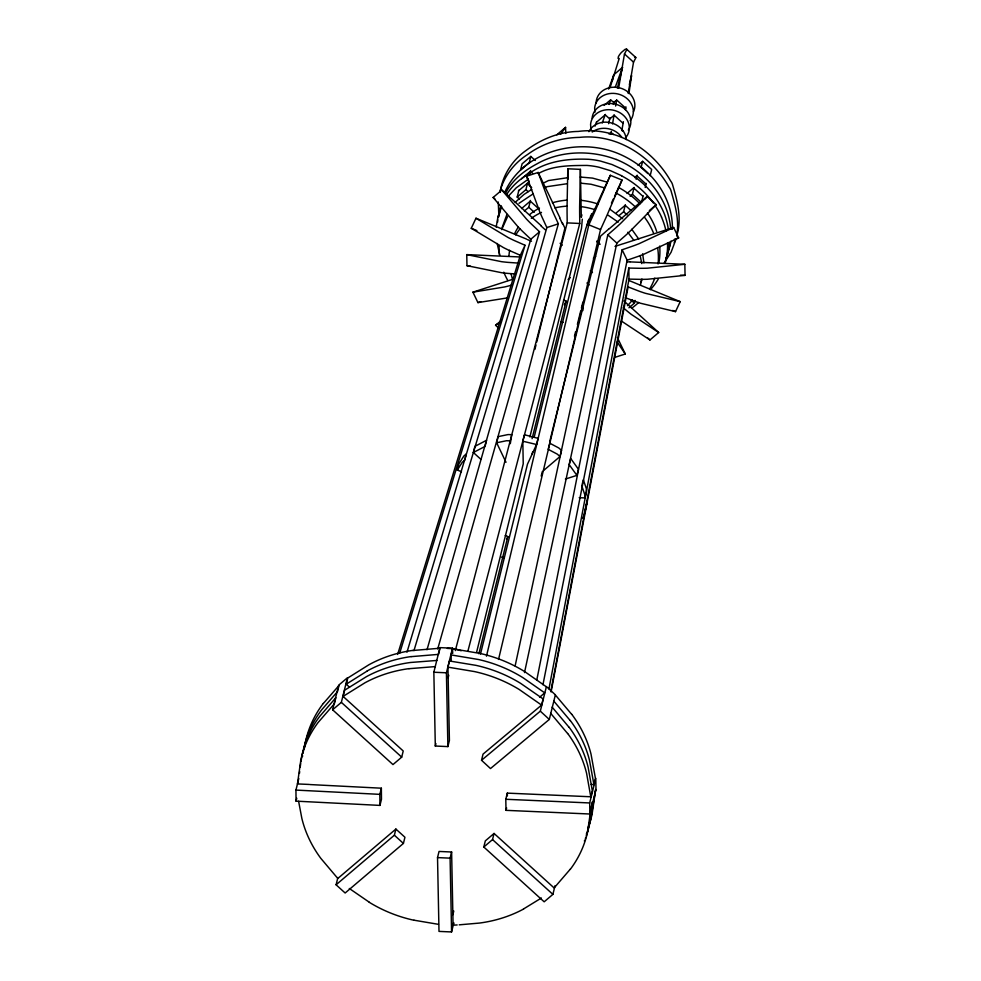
<?xml version="1.0" encoding="UTF-8"?>
<svg xmlns="http://www.w3.org/2000/svg" width="981" height="981" viewBox="0 0 981 981"><rect width="100%" height="100%" fill="white"/><g stroke="black" fill="none" stroke-linecap="round" stroke-linejoin="round"><path stroke-width="1.47" d="M581.905 214.851L581.292 217.304L580.396 169.357L567.815 168.793L567.067 206.084A89.406 10.092 -87.4 0 0 567.067 212.178L567.202 222.895L455.319 650.599M580.396 169.357L579.636 206.635A89.406 10.092 -87.4 0 0 579.636 212.742L579.771 223.46L467.888 651.163M498.25 202L498.912 216.703M497.625 222.135L497.796 219.805M596.105 102.956L596.178 101.877A19.546 16.922 13.9 0 1 619.967 87.959A19.546 16.922 13.9 0 1 633.419 111.859M508.918 255.661L509.58 250.278M496.178 227.114L497.98 216.703L501.745 206.684M499.476 213.784L499.746 211.455M590.795 809.619L587.742 830.907M299.475 773.31L299.671 771.532M300.211 767.068L300.689 763.525M628.931 93.551L631.58 75.586L629.373 84.476M500.163 192.19C502.468 175.525 512.18 160.259 525.89 150.608C541.205 139.143 558.998 131.736 578.287 131.429C615.982 126.414 652.144 148.634 670.538 180.811A13.109 11.355 13.9 0 1 672.782 185.483C677.564 201.62 681.991 219.106 676.767 235.71M498.066 217.475L500.948 206.035M302.479 756.572L302.614 755.689M300.959 761.747L301.707 757.344M304.282 748.65L304.576 746.884M610.758 134.323L611.273 131.344M612.536 123.9L614.069 114.973M615.59 106.046L616.608 100.087M618.643 88.18L624.48 53.955L626.834 49.541A7.002 1.852 -47.8 0 0 624.885 49.491L621.402 52.459A7.002 1.852 -47.8 0 0 618.373 56.739L618.079 58.468L619.219 58.431L610.133 87.419M621.844 130.62L623.364 121.693M625.4 109.786L625.903 106.806M628.196 93.416L633.53 62.159L635.884 57.744A7.002 1.852 -47.8 0 0 634.609 57.389M676.694 235.832C679.502 220.909 675.394 205.887 671.262 191.626A13.109 11.355 13.9 0 0 669.017 186.954C651.004 155.709 616.387 133.453 579.538 137.377C560.703 137.72 542.775 143.373 527.533 154.532C514.069 163.128 503.645 176.654 499.82 192.276M303.055 753.04L303.534 750.404M304.723 746.001L305.594 741.624M548.955 688.883L628.796 268.058L640.74 268.304A89.406 43.544 -1.1 0 0 647.325 268.193L684.836 264.294L685.057 275.354L647.546 279.254A89.406 43.544 -1.1 0 1 640.961 279.364L629.017 279.119L550.881 690.931M551.089 691.948L628.11 286.93L639.195 291.21A89.406 44.047 25.2 0 0 645.314 293.282L680.213 301.645L675.529 311.627L640.618 303.264A89.406 44.047 25.2 0 1 634.511 301.179L625.363 297.672M500.126 209.137L500.874 205.679M301.878 756.461L302.234 754.708M536.742 680.299L622.126 249.775L633.088 245.986A89.406 36.346 -25.7 0 0 639.134 243.668L671.887 228.365M542.947 684.726L627.141 260.21L622.126 249.775M300.713 760.864L297.464 783.929L309.481 784.457M589.262 824.751L592.512 801.685L590.991 807.841M303.889 748.65L304.073 747.78M592.193 813.421L595.663 789.472L590.672 819.564A126.696 109.725 13.9 0 1 587.288 831.63M515.135 665.878L607.791 234.864L616.105 227.567A89.406 23.618 -47.8 0 0 620.703 223.337L645.829 197.917M524.504 672.598L616.828 243.08L625.155 235.783A89.406 23.618 -47.8 0 0 629.753 231.553L656.228 204.698L647.178 196.482L609.311 228.708M641.782 279.904L640.397 285.189M486.478 656.179L588.845 224.845L593.26 215.121A89.406 7.296 -67.9 0 0 595.737 209.554L610.341 175.292L622.04 180.038L607.435 214.299A89.406 7.296 -67.9 0 1 604.958 219.854L600.544 229.579L498.532 659.44M310.045 784.567L381.364 788.197L381.474 799.257L379.954 805.401L296.054 801.146L295.943 790.085L298.813 778.509M296.054 801.146L296.777 798.24M332.62 709.79L338.703 685.179L347.446 677.748L341.351 702.359L332.62 709.79L392.976 764.579L401.707 757.136L403.228 750.992L343.08 696.4L344.601 690.244L366.489 676.62A126.696 109.725 13.9 0 1 410.536 662.482L436.888 660.446M349.506 687.166L346.232 684.186L347.752 678.03L368.77 664.848A126.684 109.713 13.9 0 1 412.67 650.415M298.616 801.33L301.854 818.399A126.696 109.725 13.9 0 0 320.762 858.277L337.82 878.473L395.895 829.055L404.945 837.259L403.412 843.415L345.14 893.004L336.091 884.788L337.881 877.554M519.415 199.094L517.195 197.071L518.888 190.228M530.819 156.408L529.299 162.564L520.568 169.995L522.088 163.839L530.819 156.408L535.319 160.492M517.195 197.071L525.926 189.64L527.619 182.797M529.642 174.606L530.66 170.498M457.354 470.046L458.875 463.89L463.792 456.116L466.294 453.921L464.773 460.064L462.272 462.272L457.354 470.046L461.462 471.751M379.954 805.401L379.831 794.352L381.364 788.197M524.394 211.001L528.759 207.285L530.451 200.455M473.369 452.511L474.89 446.367L486.588 440.261L485.068 446.404L473.369 452.511L480.715 459.182M481.524 760.275L540.323 711.164L546.417 686.553L555.381 694.83L549.299 719.441L490.5 768.552L481.524 760.275L483.044 754.119L541.586 705.081L543.106 698.926L520.641 683.365A126.696 109.725 13.9 0 0 475.957 665.351L449.47 660.986L447.949 667.141L449.408 740.434L447.888 746.59L435.306 746.038L433.847 672.243L439.929 647.632L452.511 648.183L452.707 653.358M336.091 884.788L394.374 835.199L395.895 829.055M506.012 462.284L496.644 442.762L498.176 436.619L508.048 434.571L511.763 434.681L510.304 443.682M447.888 746.59L446.416 672.794L452.511 648.183M451.223 661.035L451.101 654.928L452.621 648.772L480.101 653.444A126.696 109.713 13.9 0 1 524.712 671.617L546.258 686.725M448.158 677.712L448.771 675.247M435.306 746.038L435.92 743.586M534.89 349.432L535.994 344.993M536.73 342.038L564.921 228.119L562.407 222.908M476.607 652.23L523.229 463.841L522.824 441.217L524.345 435.074L525.816 435.11L538.066 438.348L536.546 444.503L527.484 464.172L480.494 654.045M612.328 80.724L613.787 74.801L622.518 67.37L617.392 88.106M582.309 219.155L581.5 228.377L529.875 436.974M608.588 123.667L610.059 117.745M613.358 104.403L614.094 101.448M478.863 653.763L507.864 536.57L505.264 535.516M532.094 438.691L566.135 301.106L563.535 300.051M534.13 437.305L585.755 228.708L589.274 218.775M588.306 220.308L587.092 225.225L589.728 219.499M590.035 218.273L590.636 215.808M532.094 454.154L532.695 451.677M591.58 213.772L590.366 218.689L610.341 175.292M453.713 923.268L451.567 931.95L438.998 931.398L437.526 857.602L439.047 851.447L451.616 851.999L452.866 914.733L453.786 911.042M574.461 336.201L575.565 331.762M577.392 324.368L580.691 311.051M581.414 308.083L582.886 302.173L582.873 310.597M541.193 476.067L542.297 471.616M549.679 441.793L600.568 236.151L608.87 228.892M451.567 931.95L450.095 858.154L451.616 851.999M559.992 456.533L561.524 450.377L558.802 447.986L549.716 443.179L548.195 449.335L557.269 454.129L559.992 456.533L543.388 470.684M618.999 215.661L623.609 211.724L625.302 204.894M630.109 196.261L632.414 194.312L634.106 187.469M636.129 179.265L637.147 175.17M457.158 924.948L453.087 925.181L453.7 922.716M650.17 175.673L651.691 169.517L642.641 161.313L641.12 167.469L647.901 173.625M643.144 195.685L641.451 202.515L632.414 194.312M645.179 187.481L646.185 183.373M555.038 885.684L552.892 894.378L544.161 901.809L483.805 847.02L485.325 840.876L494.056 833.445L554.118 887.94L570.317 869.154M576.889 475.368L578.41 469.212L570.709 458.495L569.188 464.651L576.889 475.368L565.375 479.071M483.805 847.02L492.536 839.589L494.056 833.445M582.101 484.602L583.021 480.911M589.9 814.009L589.679 802.948L595.774 778.338L595.994 789.398L589.9 814.009L506.012 810.343L505.791 799.282L507.312 793.126L590.77 796.768L592.291 790.612L588.122 767.216A126.696 109.725 13.9 0 0 569.213 727.35M506.012 810.343L506.625 807.878M579.195 497.686L584.897 497.931L586.43 491.775L586.307 488.501L583.327 479.684M628.931 307.789L634.388 303.154L635.063 300.419M583.119 518.373L584.038 514.682M591.187 784.432L593.922 784.555L595.442 778.399L591.016 754.107A126.696 109.725 13.9 0 0 571.788 714.34M675.897 239.462L671.078 252.289L664.26 262.847M583.229 518.201L586.834 502.861L585.363 510.304M427.029 649.741L546.846 227.567L542.174 217.439A89.406 26.021 72.1 0 1 539.685 211.663L526.625 176.188L538.152 172.46L559.893 217.684M437.722 648.956L558.373 223.84L553.701 213.711A89.406 26.021 72.1 0 1 551.224 207.935L538.152 172.46M406.98 652.206L530.831 239.217L539.575 231.774L413.957 650.636M397.648 654.437L520.322 255.293L525.043 245.262L399.684 653.174M641.917 279.045L640.618 282.491M502.088 228.683L507.545 216.678M595.05 126.12L596.607 121.84M608.588 89.05L613.787 74.801M602.224 122.968L605.338 114.409M608.993 104.44L610.55 100.16M615.234 87.321L622.518 67.37M504.553 192.754C523.045 150.338 580.078 136.518 620.237 154.422A87.677 75.929 13.9 0 1 672.365 229.309M675.161 240.431L674.205 242.736M506.944 214.385L502.407 226.783A82.429 71.38 13.9 0 0 501.781 229.664M564.406 304.87L566.135 301.106M611.433 203.092L613.309 199.02M614.547 196.31L622.04 180.038M506.711 539.072L507.864 536.57M520.322 255.293L509.372 250.474A89.406 44.047 25.2 0 1 503.461 247.592L471.26 228.279L475.981 218.236L526.576 239.106M505.485 193.441C511.984 180.124 524.099 170.706 536.926 163.888C560.47 150.4 591.077 149.885 616.203 159.498M506.797 194.275C512.45 185.323 520.801 178.432 529.814 173.048C546.871 161.031 568.036 158.407 588.502 159.29A67.689 58.615 13.9 0 1 600.347 161.031L611.997 164.526L623.168 169.59M560.531 134.274L565.571 127.358L565.767 133.441M323.338 703.5L339.009 685.474L337.489 691.63L321.817 709.655A126.696 109.725 13.9 0 0 303.987 747.755M508.048 196.494L516.313 187.751L528.293 179.192M515.209 202.319L524.05 194.422L531.727 189.394M644.922 198.873L647.178 196.482M556.828 134.789L565.571 127.358M530.831 239.217L522.358 231.185A89.406 37.952 49.6 0 1 517.796 226.55L493.136 197.463L501.867 190.032L541.095 225.63M604.124 105.372L610.685 99.792L613.787 102.613L616.779 100.062L625.829 108.29M521.61 178.738L530.353 171.307L532.609 173.355M596.448 122.257L605.191 114.814L609.753 118.946L614.155 115.206L623.205 123.422M518.409 190.915L527.153 183.472L531.677 187.579M521.549 208.573L530.292 201.13L539.342 209.345M609.14 134.176L611.138 132.472L613.407 134.52M638.018 165.249L642.641 161.313M634.633 177.561L636.816 175.709L645.866 183.925M627.067 193.453L633.616 187.874L642.678 196.09M616.448 212.73L625.191 205.287L630.857 210.424M498.961 328.39L495.577 325.3L501.316 320.419M568.073 279.524L570.317 277.611M593.395 258.199L595.639 256.299M649.348 210.559L656.228 204.698M621.623 321.081A89.406 37.952 49.6 0 0 622.579 321.829L649.949 339.966L658.68 332.522L623.941 300.995M539.575 697.258L544.725 692.868L523.155 677.822A126.696 109.713 13.9 0 0 478.593 659.526L451.101 654.928M518.998 203.337L533.247 193.797M346.232 684.186L367.25 671.004M343.08 696.4L364.969 682.776A126.696 109.725 13.9 0 1 409.003 668.637M541.402 898.007L523.486 908.995M499.525 322.859L500.715 322.111M499.121 323.105L496.754 324.576M495.577 325.3L497.551 324.086M538.213 173.662C552.769 165.262 570.611 165.568 586.981 165.433A67.689 58.615 13.9 0 1 598.827 167.175L610.476 170.682L621.647 175.734M670.71 228.953L673.653 227.469L678.668 237.905L644.149 254.091A89.406 36.346 -25.7 0 1 638.104 256.421L627.141 260.21M544.197 182.687L548.477 180.553L568.085 177.647M544.811 187.763L546.957 186.697L566.564 183.803M546.846 227.567L558.373 223.84M507.435 297.905L477.931 302.602L472.916 292.166L512.916 279.254M614.989 246.415L622.972 243.791M623.646 243.619L673.653 227.469M477.931 302.602L480.788 301.67M674.376 239.29L678.668 237.905M615.197 357.256L625.289 354.006L617.38 337.562M511.751 285.079L510.561 285.422A89.406 36.346 -25.7 0 1 504.725 286.93L472.916 292.166M496.644 442.762L506.527 440.727L510.243 440.837M412.694 650.501L440.04 648.22L438.519 654.376L411.174 656.645M409.028 668.699L435.368 666.59M459.206 924.838L479.427 923.072A126.696 109.725 13.9 0 0 523.535 909.068M447.324 648.404L454.068 648.711L461.217 650.759M580.323 177.058L592.536 178.101L606.994 182.074M522.824 441.217L536.546 444.503M515.283 273.944L508.158 273.429A89.406 43.544 -1.1 0 1 501.781 272.743L466.968 265.679L466.76 254.619L519.758 256.948M626.982 261.804L629.863 261.927M630.329 261.902L684.836 264.294M466.968 265.679L469.997 265.814M680.52 275.158L685.057 275.354M433.847 672.243L446.416 672.794M505.791 799.282L589.679 802.948M437.526 857.602L450.095 858.154M567.202 222.895L579.771 223.46M295.943 790.085L379.831 794.352M517.661 263.043L507.937 262.368A89.406 43.544 -1.1 0 1 501.561 261.682L466.76 254.619M581.243 183.226L591.016 184.244L604.284 187.812M447.949 667.141L474.424 671.568A126.696 109.725 13.9 0 1 519.17 689.459L541.586 705.081M438.458 924.335L414.031 920.203M501.475 557.061L504.173 557.772M588.845 224.845L600.544 229.579M527.471 239.609L531.481 241.24M629.63 280.774L680.213 301.645M672.708 310.462L675.529 311.627M471.26 228.279L476.889 230.596M524.933 245.213L514.093 240.443A89.406 44.047 25.2 0 1 508.183 237.561L475.981 218.236M618.435 187.383L620.642 188.597A82.429 71.38 13.9 0 1 639.943 203.84M615.81 192.926L619.121 194.741A82.429 71.38 13.9 0 1 634.989 206.574M609.63 209.039L622.665 218.702M608.11 215.195L618.202 222.147M658.68 332.522L631.31 314.398A89.406 37.952 49.6 0 1 626.552 310.56L623.229 307.74M369.334 902.25L349.31 888.479M626.675 49.209L635.725 57.413M624.48 53.955L633.53 62.159M621.549 129.651L623.364 131.307M623.609 211.724L627.006 214.802M607.791 234.864L616.828 243.08M596.742 241.191L600.139 244.281M596.681 241.485L598.95 243.533M525.926 189.64L528.146 191.663M528.759 207.285L534.265 212.276M631.09 300.161L634.388 303.154M540.985 225.924L545.129 229.677M560.114 243.276L562.26 245.225M590.292 270.67L592.45 272.62M493.136 197.463L495.38 199.499M647.705 337.93L649.949 339.966M586.945 282.994L589.103 284.944M341.351 702.359L401.707 757.136M492.536 839.589L552.892 894.378M394.374 835.199L403.412 843.415M540.323 711.164L549.299 719.441M539.476 231.7L531.089 223.754A89.406 37.952 49.6 0 1 526.527 219.119L501.867 190.032M555.307 694.94L571.727 714.376M553.787 701.096L570.206 720.532M552.156 707.154L569.139 727.387M550.635 713.297L567.619 733.543M627.803 232.252L633.787 240.271M631.776 229.26L638.754 239.057M647.423 213.049L648.772 214.974A78.664 68.118 13.9 0 1 655.173 227.224L656.718 231.491M644.566 217.267L647.252 221.117A78.664 68.118 13.9 0 1 653.64 233.368M625.289 354.006L617.135 342.05M559.795 218.187L562.665 224.159M529.262 181.669L526.625 176.188L527.263 178.052M581.794 485.84L584.786 494.657L584.897 497.931M512.536 279.426L511.076 273.907M499.795 255.232L497.171 243.484M640.286 256.274L641.795 263.619M642.641 253.809L643.928 262.945M594.878 112.3L594.658 108.033A19.546 16.922 13.9 0 1 620.213 94.654A19.546 16.922 13.9 0 1 630.182 120.749M593.922 784.555L589.495 760.263A126.696 109.725 13.9 0 0 570.268 720.495M590.77 796.768L586.601 773.371A126.696 109.725 13.9 0 0 567.692 733.494M628.796 268.058L629.017 279.119M567.815 168.793L568.024 179.278M507.312 793.126L507.373 795.885M452.879 914.733L453.087 925.181M625.449 137.916A19.546 16.922 13.9 0 0 616.742 111.196A19.546 16.922 13.9 0 0 590.587 124.366L590.844 128.634A15.414 13.354 13.9 0 0 591.114 129.676M592.107 118.211A19.546 16.922 13.9 0 1 615.933 104.293A19.546 16.922 13.9 0 1 629.385 128.192M628.882 129.136A19.546 16.922 13.9 0 1 628.306 130.056M592.217 132.043A19.546 16.922 13.9 0 1 621.856 137.426M588.907 131.687A19.546 16.922 13.9 0 1 610.145 122.625A19.546 16.922 13.9 0 1 626.221 139.56M638.606 302.528A81.006 70.154 13.9 0 1 631.531 308.328M654.817 278.114A80.528 69.737 13.9 0 1 649.802 288.672M658.079 263.95A78.934 68.351 13.9 0 0 658.374 259.573A81.3 70.411 13.9 0 0 657.638 247.813M499.452 254.864A82.429 71.38 13.9 0 1 499.108 246.035M507.79 280.48A78.664 68.118 13.9 0 1 503.817 272.203M659.698 246.084A81.3 70.411 13.9 0 1 659.894 253.429A78.934 68.351 13.9 0 1 658.987 262.135M670.219 242.577A87.677 75.929 13.9 0 1 665.903 258.665M616.252 159.412A87.677 75.929 13.9 0 1 670.612 228.291M670.979 241.154A87.677 75.929 13.9 0 1 667.497 252.546M632.475 299.928A68.229 59.081 13.9 0 1 627.448 305.667M563.155 322.32A68.229 59.081 13.9 0 1 561.071 321.829M515.712 234.937A68.229 59.081 13.9 0 1 520.065 228.757M531.297 218.297A68.229 59.081 13.9 0 1 541.5 212.399M554.817 207.886A68.229 59.081 13.9 0 1 567.092 206.145M579.746 206.476A68.229 59.081 13.9 0 1 594.425 209.505M514.584 233.723A68.229 59.081 13.9 0 1 518.226 227.187M529.728 214.496A68.229 59.081 13.9 0 1 539.476 208.021M552.401 202.76A68.229 59.081 13.9 0 1 566.528 200.149M581.267 200.332A68.229 59.081 13.9 0 1 597.993 204.023M658.3 279.045A86.07 74.544 13.9 0 1 650.464 289.653M665.253 262.798A86.07 74.544 13.9 0 0 667.485 248.855A87.235 75.549 13.9 0 0 667.521 242.92M661.488 217.132A87.235 75.549 13.9 0 1 666.013 231.038M621.574 175.844A87.652 75.917 13.9 0 1 653.407 203.042M654.867 205.127A87.652 75.917 13.9 0 1 661.562 217.108M623.094 169.701A87.652 75.917 13.9 0 1 664.517 214.373A87.395 75.684 13.9 0 1 668.208 228.438M669.03 242.712A87.395 75.684 13.9 0 1 668.76 246.243A86.07 74.544 13.9 0 1 664.529 263.349M300.64 760.851A126.696 109.725 13.9 0 1 318.052 722.568L334.337 703.831L335.858 697.687L319.659 716.461A126.696 109.725 13.9 0 0 302.16 754.696M414.019 920.264A126.696 109.725 13.9 0 1 369.285 902.312M587.815 830.919A126.696 109.725 13.9 0 1 570.39 869.203M589.336 824.763A126.696 109.725 13.9 0 1 586.258 835.996M585.669 837.688A126.696 109.725 13.9 0 1 585.363 838.534M584.713 840.214A126.696 109.725 13.9 0 1 584.382 841.048M586.663 833.31A126.696 109.725 13.9 0 1 586.331 834.144M367.201 670.943A126.684 109.713 13.9 0 1 411.149 656.571M592.279 813.433A126.696 109.725 13.9 0 1 589.115 824.629M588.808 825.475A126.696 109.725 13.9 0 1 588.183 827.155M305.508 741.599A126.696 109.725 13.9 0 1 323.276 703.463"/></g></svg>
